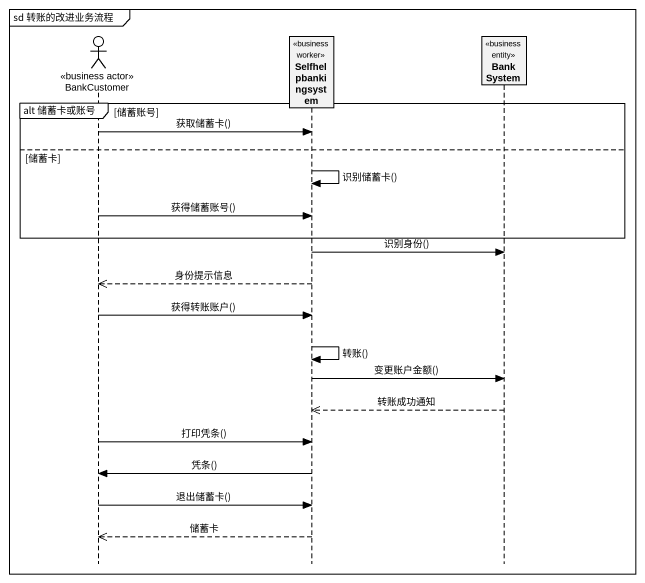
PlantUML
@startuml
mainframe sd 转账的改进业务流程
hide footbox
actor BankCustomer <<business actor>>
participant Selfhelpbankingsystem <<business worker>>
participant BankSystem <<business entity>>

group alt 储蓄卡或账号 [储蓄账号]
  BankCustomer -> Selfhelpbankingsystem : 获取储蓄卡()
else 储蓄卡
  Selfhelpbankingsystem -> Selfhelpbankingsystem : 识别储蓄卡()
  BankCustomer -> Selfhelpbankingsystem : 获得储蓄账号()
end
Selfhelpbankingsystem -> BankSystem : 识别身份()
Selfhelpbankingsystem -->> BankCustomer : 身份提示信息
BankCustomer -> Selfhelpbankingsystem : 获得转账账户()
Selfhelpbankingsystem -> Selfhelpbankingsystem : 转账()
Selfhelpbankingsystem -> BankSystem : 变更账户金额()
BankSystem -->> Selfhelpbankingsystem : 转账成功通知
BankCustomer -> Selfhelpbankingsystem : 打印凭条()
Selfhelpbankingsystem -> BankCustomer : 凭条()
BankCustomer -> Selfhelpbankingsystem : 退出储蓄卡()
Selfhelpbankingsystem -->> BankCustomer : 储蓄卡
@enduml
